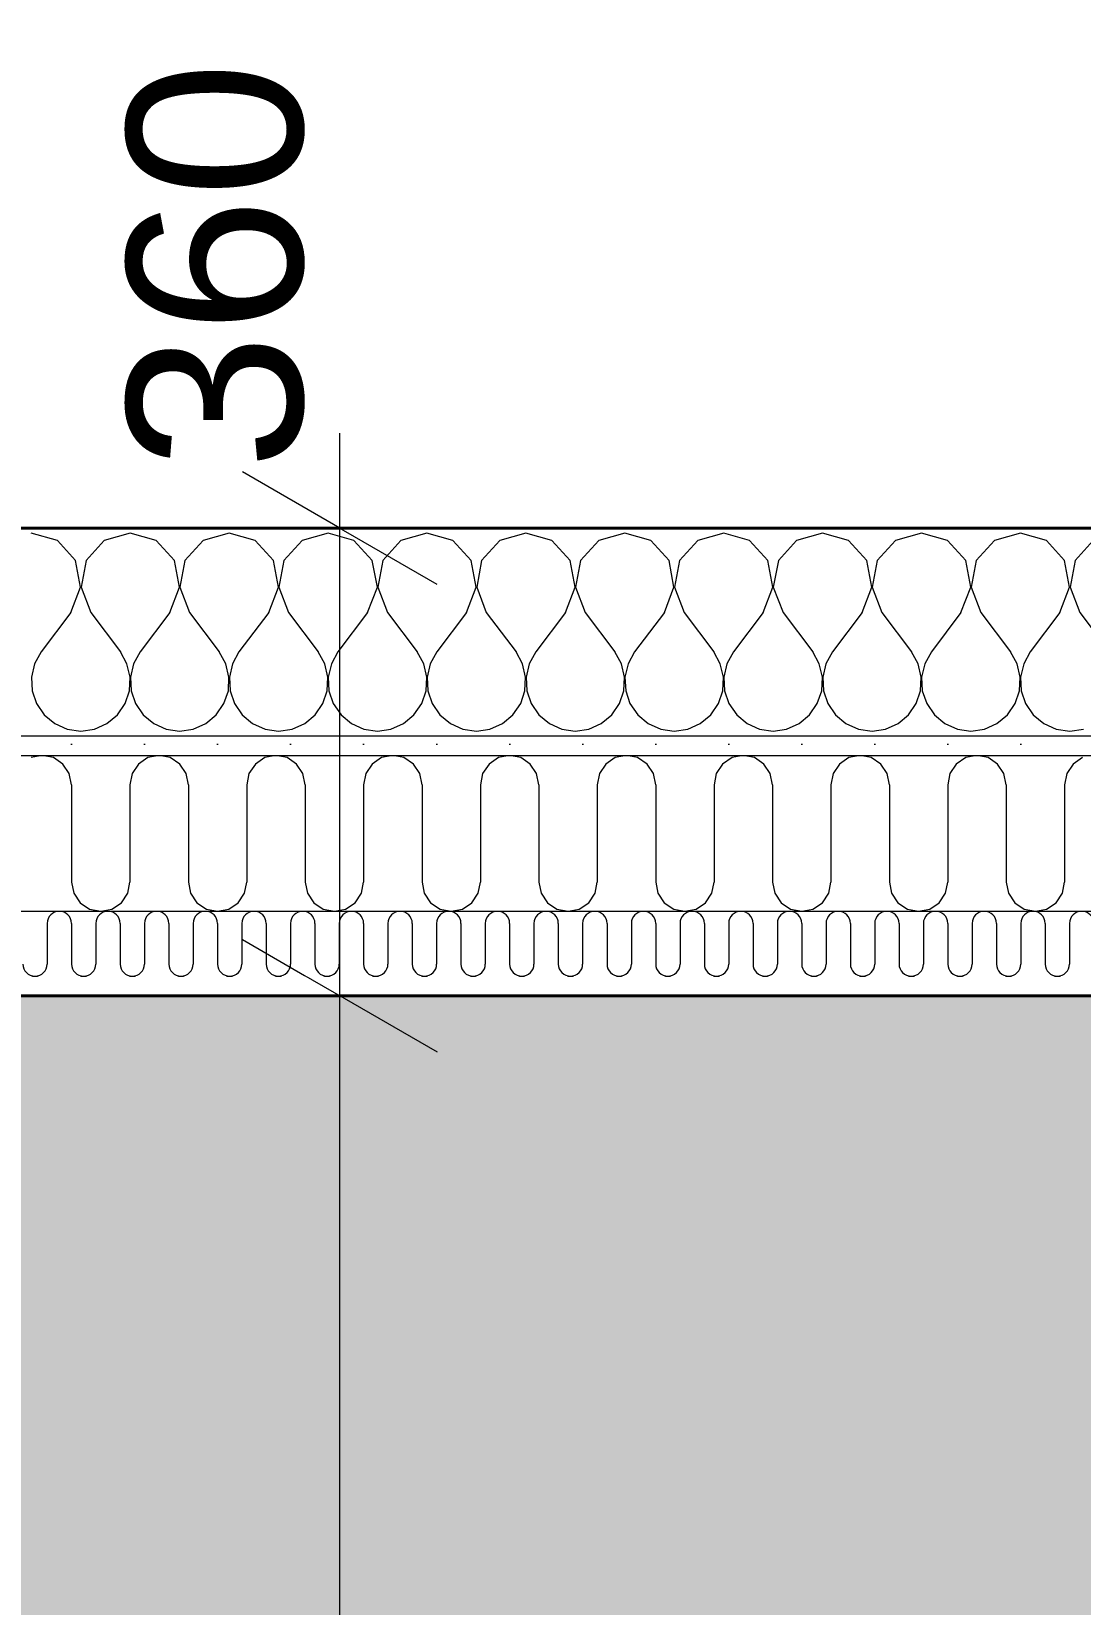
# Model space of a CAD drawing. Header units: millimetres. Extents: x -3100 to 17162, y -19566 to 10100.
# Drawn here: x 419 to 1227, y 6931 to 8143 of the extents above; entities that cross this region are included whole.
import ezdxf

# ---------------------------------------------------------------- set-up
doc = ezdxf.new("R2010")
doc.units = ezdxf.units.MM
doc.header["$MEASUREMENT"] = 0
doc.linetypes.add('Wipeout_Contour', pattern=[1000, 0, -1000])
for name, color, linetype in [('Konstrukce - svislé nosné', 7, 'Continuous'), ('Konstrukce – Dělicí čáry vrstev', 7, 'Continuous'), ('Kóty - SP', 7, 'Continuous'), ('Výplně – Řezové', 7, 'Continuous'), ('Zóny', 7, 'Continuous')]:
    doc.layers.add(name, color=color, linetype=linetype)
doc.styles.add('GENEROVANÝ_STYL_1', font='Arial.ttf')
doc.dimstyles.new('GENEROVANÝ_STYL__1', dxfattribs={"dimtxt": 134.999996, "dimasz": 114, "dimexe": 0.18, "dimexo": 0.0625, "dimgap": 0, "dimtad": 1, "dimtih": 1, "dimtoh": 1, "dimdec": 0, "dimzin": 0, "dimdsep": 46, "dimtxsty": 'GENEROVANÝ_STYL_1', "dimblk": 'ARROWHEAD_2', "dimblk1": 'ARROWHEAD_2', "dimblk2": 'ARROWHEAD_2', "dimcen": 0.09, "dimse1": 1, "dimse2": 1, "dimclrd": 256, "dimclre": 256, "dimclrt": 256, "dimazin": 0, "dimtfac": 1, "dimtdec": 4, "dimtmove": 0, "dimatfit": 3, "dimfxl": 1, "dimtolj": 1, "dimtzin": 0, "dimarcsym": 0})
doc.dimstyles.new('GENEROVANÝ_STYL__2', dxfattribs={"dimtxt": 134.999996, "dimasz": 114, "dimexe": 0.18, "dimexo": 0.0625, "dimgap": 0, "dimtad": 1, "dimdec": 0, "dimzin": 0, "dimdsep": 46, "dimtxsty": 'GENEROVANÝ_STYL_1', "dimblk": 'ARROWHEAD_2', "dimblk1": 'ARROWHEAD_2', "dimblk2": 'ARROWHEAD_2', "dimcen": 0.09, "dimse1": 1, "dimse2": 1, "dimclrd": 256, "dimclre": 256, "dimclrt": 256, "dimazin": 0, "dimtfac": 1, "dimtdec": 4, "dimtmove": 0, "dimatfit": 3, "dimfxl": 1, "dimtolj": 1, "dimtzin": 0, "dimarcsym": 0})
doc.dimstyles.new('GENEROVANÝ_STYL__3', dxfattribs={"dimtxt": 134.999996, "dimasz": 114, "dimexe": 0.18, "dimexo": 0.0625, "dimgap": 0, "dimtad": 1, "dimdec": 0, "dimzin": 0, "dimdsep": 46, "dimtxsty": 'GENEROVANÝ_STYL_1', "dimblk": 'ARROWHEAD_2', "dimblk1": 'ARROWHEAD_2', "dimblk2": 'ARROWHEAD_2', "dimcen": 0.09, "dimse1": 1, "dimse2": 1, "dimclrd": 256, "dimclre": 256, "dimclrt": 256, "dimazin": 0, "dimtfac": 1, "dimtdec": 4, "dimtmove": 2, "dimatfit": 3, "dimfxl": 1, "dimtolj": 1, "dimtzin": 0, "dimarcsym": 0})
pattern_1 = [(0, (0, 0), (0, 56.25), [0, -56.25])]

# ---------------------------------------------------------------- blocks, each defined once
blk = doc.blocks.new('Pokoj 2_1.08_8', base_point=(1597.2, 6204))
at = {"layer": 'Zóny', "linetype": 'Continuous', "lineweight": 0, "true_color": 0xffffff}
blk.add_hatch(color=7, dxfattribs=at).paths.add_polyline_path([(0, 7400), (0, 3650), (3100, 3650), (3100, 4350), (4900, 4350), (4900, 7400)])
blk = doc.blocks.new('*X55')
at = {"layer": 'Výplně – Řezové', "color": 53, "linetype": 'Continuous', "lineweight": 13, "true_color": 0xeccf4f}
for p, q in [((431.25, 7455.625), (431.25, 7424.375)), ((450, 7455.625), (450, 7424.375)), ((468.75, 7455.625), (468.75, 7424.375)), ((487.5, 7455.625), (487.5, 7424.375)), ((506.25, 7455.625), (506.25, 7424.375)), ((525, 7455.625), (525, 7424.375)), ((543.75, 7455.625), (543.75, 7424.375)), ((562.5, 7455.625), (562.5, 7424.375)), ((581.25, 7455.625), (581.25, 7424.375)), ((600, 7455.625), (600, 7424.375)), ((618.75, 7455.625), (618.75, 7424.375)), ((637.5, 7455.625), (637.5, 7424.375)), ((656.25, 7455.625), (656.25, 7424.375)), ((675, 7455.625), (675, 7424.375)), ((693.75, 7455.625), (693.75, 7424.375)), ((712.5, 7455.625), (712.5, 7424.375)), ((731.25, 7455.625), (731.25, 7424.375)), ((750, 7455.625), (750, 7424.375)), ((768.75, 7455.625), (768.75, 7424.375)), ((787.5, 7455.625), (787.5, 7424.375)), ((806.25, 7455.625), (806.25, 7424.375)), ((825, 7455.625), (825, 7424.375)), ((843.75, 7455.625), (843.75, 7424.375)), ((862.5, 7455.625), (862.5, 7424.375)), ((881.25, 7455.625), (881.25, 7424.375)), ((900, 7455.625), (900, 7424.375)), ((918.75, 7455.625), (918.75, 7424.375)), ((937.5, 7455.625), (937.5, 7424.375)), ((956.25, 7455.625), (956.25, 7424.375)), ((975, 7455.625), (975, 7424.375)), ((993.75, 7455.625), (993.75, 7424.375)), ((1012.5, 7455.625), (1012.5, 7424.375)), ((1031.25, 7455.625), (1031.25, 7424.375)), ((1050, 7455.625), (1050, 7424.375)), ((1068.75, 7455.625), (1068.75, 7424.375)), ((1087.5, 7455.625), (1087.5, 7424.375)), ((1106.25, 7455.625), (1106.25, 7424.375)), ((1125, 7455.625), (1125, 7424.375)), ((1143.75, 7455.625), (1143.75, 7424.375)), ((1162.5, 7455.625), (1162.5, 7424.375)), ((1181.25, 7455.625), (1181.25, 7424.375)), ((1200, 7455.625), (1200, 7424.375)), ((1218.75, 7455.625), (1218.75, 7424.375))]:
    blk.add_line(p, q, dxfattribs=at)
for centre, start, end in [((440.625, 7455.625), 0, 180), ((478.125, 7455.625), 0, 180), ((515.625, 7455.625), 0, 180), ((553.125, 7455.625), 0, 180), ((590.625, 7455.625), 0, 180), ((628.125, 7455.625), 0, 180), ((665.625, 7455.625), 0, 180), ((703.125, 7455.625), 0, 180), ((740.625, 7455.625), 0, 180), ((778.125, 7455.625), 0, 180), ((815.625, 7455.625), 0, 180), ((853.125, 7455.625), 0, 180), ((890.625, 7455.625), 0, 180), ((928.125, 7455.625), 0, 180), ((965.625, 7455.625), 0, 180), ((1003.125, 7455.625), 0, 180), ((1040.625, 7455.625), 0, 180), ((1078.125, 7455.625), 0, 180), ((1115.625, 7455.625), 0, 180), ((1153.125, 7455.625), 0, 180), ((1190.625, 7455.625), 0, 180), ((1228.125, 7455.625), 0, 180), ((421.875, 7424.375), 180, 0), ((459.375, 7424.375), 180, 0), ((496.875, 7424.375), 180, 0), ((534.375, 7424.375), 180, 0), ((571.875, 7424.375), 180, 0), ((609.375, 7424.375), 180, 0), ((646.875, 7424.375), 180, 0), ((684.375, 7424.375), 180, 0), ((721.875, 7424.375), 180, 0), ((759.375, 7424.375), 180, 0), ((796.875, 7424.375), 180, 0), ((834.375, 7424.375), 180, 0), ((871.875, 7424.375), 180, 0), ((909.375, 7424.375), 180, 0), ((946.875, 7424.375), 180, 0), ((984.375, 7424.375), 180, 0), ((1021.875, 7424.375), 180, 0), ((1059.375, 7424.375), 180, 0), ((1096.875, 7424.375), 180, 0), ((1134.375, 7424.375), 180, 0), ((1171.875, 7424.375), 180, 0), ((1209.375, 7424.375), 180, 0)]:
    blk.add_arc(centre, 9.375, start, end, dxfattribs=at)
blk = doc.blocks.new('*X59')
at = {"layer": 'Výplně – Řezové', "color": 53, "linetype": 'Continuous', "lineweight": 13, "true_color": 0xeccf4f}
for p, q in [((427.5, 7585), (418.9, 7583.3)), ((436.1, 7583.3), (427.5, 7585)), ((517.5, 7585), (508.9, 7583.3)), ((526.1, 7583.3), (517.5, 7585)), ((607.5, 7585), (598.9, 7583.3)), ((616.1, 7583.3), (607.5, 7585)), ((697.5, 7585), (688.9, 7583.3)), ((706.1, 7583.3), (697.5, 7585)), ((787.5, 7585), (778.9, 7583.3)), ((796.1, 7583.3), (787.5, 7585)), ((877.5, 7585), (868.9, 7583.3)), ((886.1, 7583.3), (877.5, 7585)), ((967.5, 7585), (958.9, 7583.3)), ((976.1, 7583.3), (967.5, 7585)), ((1057.5, 7585), (1048.9, 7583.3)), ((1066.1, 7583.3), (1057.5, 7585)), ((1147.5, 7585), (1138.9, 7583.3)), ((1156.1, 7583.3), (1147.5, 7585)), ((443.4, 7578.4), (436.1, 7583.3)), ((448.3, 7571.1), (443.4, 7578.4)), ((501.6, 7578.4), (496.7, 7571.1)), ((508.9, 7583.3), (501.6, 7578.4)), ((533.4, 7578.4), (526.1, 7583.3)), ((538.3, 7571.1), (533.4, 7578.4)), ((591.6, 7578.4), (586.7, 7571.1)), ((598.9, 7583.3), (591.6, 7578.4)), ((623.4, 7578.4), (616.1, 7583.3)), ((628.3, 7571.1), (623.4, 7578.4)), ((681.6, 7578.4), (676.7, 7571.1)), ((688.9, 7583.3), (681.6, 7578.4)), ((713.4, 7578.4), (706.1, 7583.3)), ((718.3, 7571.1), (713.4, 7578.4)), ((771.6, 7578.4), (766.7, 7571.1)), ((778.9, 7583.3), (771.6, 7578.4)), ((803.4, 7578.4), (796.1, 7583.3)), ((808.3, 7571.1), (803.4, 7578.4)), ((861.6, 7578.4), (856.7, 7571.1)), ((868.9, 7583.3), (861.6, 7578.4)), ((893.4, 7578.4), (886.1, 7583.3)), ((898.3, 7571.1), (893.4, 7578.4)), ((951.6, 7578.4), (946.7, 7571.1)), ((958.9, 7583.3), (951.6, 7578.4)), ((983.4, 7578.4), (976.1, 7583.3)), ((988.3, 7571.1), (983.4, 7578.4)), ((1041.6, 7578.4), (1036.7, 7571.1)), ((1048.9, 7583.3), (1041.6, 7578.4)), ((1073.4, 7578.4), (1066.1, 7583.3)), ((1078.3, 7571.1), (1073.4, 7578.4)), ((1131.6, 7578.4), (1126.7, 7571.1)), ((1138.9, 7583.3), (1131.6, 7578.4)), ((1163.4, 7578.4), (1156.1, 7583.3)), ((1168.3, 7571.1), (1163.4, 7578.4)), ((1221.6, 7578.4), (1216.7, 7571.1)), ((1228.9, 7583.3), (1221.6, 7578.4)), ((450, 7562.5), (448.3, 7571.1)), ((450, 7562.5), (450, 7487.5)), ((496.7, 7571.1), (495, 7562.5)), ((495, 7562.5), (495, 7487.5)), ((540, 7562.5), (538.3, 7571.1)), ((540, 7562.5), (540, 7487.5)), ((586.7, 7571.1), (585, 7562.5)), ((585, 7562.5), (585, 7487.5)), ((630, 7562.5), (628.3, 7571.1)), ((630, 7562.5), (630, 7487.5)), ((676.7, 7571.1), (675, 7562.5)), ((675, 7562.5), (675, 7487.5)), ((720, 7562.5), (718.3, 7571.1)), ((720, 7562.5), (720, 7487.5)), ((766.7, 7571.1), (765, 7562.5)), ((765, 7562.5), (765, 7487.5)), ((810, 7562.5), (808.3, 7571.1)), ((810, 7562.5), (810, 7487.5)), ((856.7, 7571.1), (855, 7562.5)), ((855, 7562.5), (855, 7487.5)), ((900, 7562.5), (898.3, 7571.1)), ((900, 7562.5), (900, 7487.5)), ((946.7, 7571.1), (945, 7562.5)), ((945, 7562.5), (945, 7487.5)), ((990, 7562.5), (988.3, 7571.1)), ((990, 7562.5), (990, 7487.5)), ((1036.7, 7571.1), (1035, 7562.5)), ((1035, 7562.5), (1035, 7487.5)), ((1080, 7562.5), (1078.3, 7571.1)), ((1080, 7562.5), (1080, 7487.5)), ((1126.7, 7571.1), (1125, 7562.5)), ((1125, 7562.5), (1125, 7487.5)), ((1170, 7562.5), (1168.3, 7571.1)), ((1170, 7562.5), (1170, 7487.5)), ((1216.7, 7571.1), (1215, 7562.5)), ((1215, 7562.5), (1215, 7487.5)), ((450, 7487.5), (451.7, 7478.9)), ((493.3, 7478.9), (495, 7487.5)), ((540, 7487.5), (541.7, 7478.9)), ((583.3, 7478.9), (585, 7487.5)), ((630, 7487.5), (631.7, 7478.9)), ((673.3, 7478.9), (675, 7487.5)), ((720, 7487.5), (721.7, 7478.9)), ((763.3, 7478.9), (765, 7487.5)), ((810, 7487.5), (811.7, 7478.9)), ((853.3, 7478.9), (855, 7487.5)), ((900, 7487.5), (901.7, 7478.9)), ((943.3, 7478.9), (945, 7487.5)), ((990, 7487.5), (991.7, 7478.9)), ((1033.3, 7478.9), (1035, 7487.5)), ((1080, 7487.5), (1081.7, 7478.9)), ((1123.3, 7478.9), (1125, 7487.5)), ((1170, 7487.5), (1171.7, 7478.9)), ((1213.3, 7478.9), (1215, 7487.5)), ((451.7, 7478.9), (456.6, 7471.6)), ((488.4, 7471.6), (493.3, 7478.9)), ((541.7, 7478.9), (546.6, 7471.6)), ((578.4, 7471.6), (583.3, 7478.9)), ((631.7, 7478.9), (636.6, 7471.6)), ((668.4, 7471.6), (673.3, 7478.9)), ((721.7, 7478.9), (726.6, 7471.6)), ((758.4, 7471.6), (763.3, 7478.9)), ((811.7, 7478.9), (816.6, 7471.6)), ((848.4, 7471.6), (853.3, 7478.9)), ((901.7, 7478.9), (906.6, 7471.6)), ((938.4, 7471.6), (943.3, 7478.9)), ((991.7, 7478.9), (996.6, 7471.6)), ((1028.4, 7471.6), (1033.3, 7478.9)), ((1081.7, 7478.9), (1086.6, 7471.6)), ((1118.4, 7471.6), (1123.3, 7478.9)), ((1171.7, 7478.9), (1176.6, 7471.6)), ((1208.4, 7471.6), (1213.3, 7478.9)), ((456.6, 7471.6), (463.9, 7466.7)), ((463.9, 7466.7), (472.5, 7465)), ((472.5, 7465), (481.1, 7466.7)), ((481.1, 7466.7), (488.4, 7471.6)), ((546.6, 7471.6), (553.9, 7466.7)), ((553.9, 7466.7), (562.5, 7465)), ((562.5, 7465), (571.1, 7466.7)), ((571.1, 7466.7), (578.4, 7471.6)), ((636.6, 7471.6), (643.9, 7466.7)), ((643.9, 7466.7), (652.5, 7465)), ((652.5, 7465), (661.1, 7466.7)), ((661.1, 7466.7), (668.4, 7471.6)), ((726.6, 7471.6), (733.9, 7466.7)), ((733.9, 7466.7), (742.5, 7465)), ((742.5, 7465), (751.1, 7466.7)), ((751.1, 7466.7), (758.4, 7471.6)), ((816.6, 7471.6), (823.9, 7466.7)), ((823.9, 7466.7), (832.5, 7465)), ((832.5, 7465), (841.1, 7466.7)), ((841.1, 7466.7), (848.4, 7471.6)), ((906.6, 7471.6), (913.9, 7466.7)), ((913.9, 7466.7), (922.5, 7465)), ((922.5, 7465), (931.1, 7466.7)), ((931.1, 7466.7), (938.4, 7471.6)), ((996.6, 7471.6), (1003.9, 7466.7)), ((1003.9, 7466.7), (1012.5, 7465)), ((1012.5, 7465), (1021.1, 7466.7)), ((1021.1, 7466.7), (1028.4, 7471.6)), ((1086.6, 7471.6), (1093.9, 7466.7)), ((1093.9, 7466.7), (1102.5, 7465)), ((1102.5, 7465), (1111.1, 7466.7)), ((1111.1, 7466.7), (1118.4, 7471.6)), ((1176.6, 7471.6), (1183.9, 7466.7)), ((1183.9, 7466.7), (1192.5, 7465)), ((1192.5, 7465), (1201.1, 7466.7)), ((1201.1, 7466.7), (1208.4, 7471.6))]:
    blk.add_line(p, q, dxfattribs=at)
blk = doc.blocks.new('*X65')
at = {"layer": 'Výplně – Řezové', "color": 53, "linetype": 'Continuous', "lineweight": 13, "true_color": 0xeccf4f}
for p, q in [((439.1, 7750.5), (419, 7756.2)), ((495.2, 7756.2), (475.2, 7750.5)), ((515.3, 7750.5), (495.2, 7756.2)), ((571.4, 7756.2), (551.4, 7750.5)), ((591.5, 7750.5), (571.4, 7756.2)), ((647.6, 7756.2), (627.6, 7750.5)), ((667.6, 7750.5), (647.6, 7756.2)), ((723.8, 7756.2), (703.8, 7750.5)), ((743.8, 7750.5), (723.8, 7756.2)), ((800, 7756.2), (780, 7750.5)), ((820, 7750.5), (800, 7756.2)), ((876.2, 7756.2), (856.2, 7750.5)), ((896.2, 7750.5), (876.2, 7756.2)), ((952.4, 7756.2), (932.4, 7750.5)), ((972.4, 7750.5), (952.4, 7756.2)), ((1028.6, 7756.2), (1008.5, 7750.5)), ((1048.6, 7750.5), (1028.6, 7756.2)), ((1104.8, 7756.2), (1084.7, 7750.5)), ((1124.8, 7750.5), (1104.8, 7756.2)), ((1181, 7756.2), (1160.9, 7750.5)), ((1201, 7750.5), (1181, 7756.2)), ((453.1, 7735.1), (439.1, 7750.5)), ((475.2, 7750.5), (461.2, 7735.1)), ((529.3, 7735.1), (515.3, 7750.5)), ((551.4, 7750.5), (537.4, 7735.1)), ((605.5, 7735.1), (591.5, 7750.5)), ((627.6, 7750.5), (613.5, 7735.1)), ((681.7, 7735.1), (667.6, 7750.5)), ((703.8, 7750.5), (689.7, 7735.1)), ((757.9, 7735.1), (743.8, 7750.5)), ((780, 7750.5), (765.9, 7735.1)), ((834.1, 7735.1), (820, 7750.5)), ((856.2, 7750.5), (842.1, 7735.1)), ((910.3, 7735.1), (896.2, 7750.5)), ((932.4, 7750.5), (918.3, 7735.1)), ((986.5, 7735.1), (972.4, 7750.5)), ((1008.5, 7750.5), (994.5, 7735.1)), ((1062.6, 7735.1), (1048.6, 7750.5)), ((1084.7, 7750.5), (1070.7, 7735.1)), ((1138.8, 7735.1), (1124.8, 7750.5)), ((1160.9, 7750.5), (1146.9, 7735.1)), ((1215, 7735.1), (1201, 7750.5)), ((1237.1, 7750.5), (1223.1, 7735.1)), ((457, 7714.7), (453.1, 7735.1)), ((461.2, 7735.1), (457.3, 7714.7)), ((533.2, 7714.7), (529.3, 7735.1)), ((537.4, 7735.1), (533.5, 7714.7)), ((609.4, 7714.7), (605.5, 7735.1)), ((613.5, 7735.1), (609.7, 7714.7)), ((685.6, 7714.7), (681.7, 7735.1)), ((689.7, 7735.1), (685.9, 7714.7)), ((761.8, 7714.7), (757.9, 7735.1)), ((765.9, 7735.1), (762.1, 7714.7)), ((837.9, 7714.7), (834.1, 7735.1)), ((842.1, 7735.1), (838.2, 7714.7)), ((914.1, 7714.7), (910.3, 7735.1)), ((918.3, 7735.1), (914.4, 7714.7)), ((990.3, 7714.7), (986.5, 7735.1)), ((994.5, 7735.1), (990.6, 7714.7)), ((1066.5, 7714.7), (1062.6, 7735.1)), ((1070.7, 7735.1), (1066.8, 7714.7)), ((1142.7, 7714.7), (1138.8, 7735.1)), ((1146.9, 7735.1), (1143, 7714.7)), ((1218.9, 7714.7), (1215, 7735.1)), ((1223.1, 7735.1), (1219.2, 7714.7)), ((449.5, 7695.2), (457, 7714.7)), ((457.3, 7714.7), (464.8, 7695.2)), ((525.7, 7695.2), (533.2, 7714.7)), ((533.5, 7714.7), (541, 7695.2)), ((601.9, 7695.2), (609.4, 7714.7)), ((609.7, 7714.7), (617.1, 7695.2)), ((678.1, 7695.2), (685.6, 7714.7)), ((685.9, 7714.7), (693.3, 7695.2)), ((754.3, 7695.2), (761.8, 7714.7)), ((762.1, 7714.7), (769.5, 7695.2)), ((830.5, 7695.2), (837.9, 7714.7)), ((838.2, 7714.7), (845.7, 7695.2)), ((906.7, 7695.2), (914.1, 7714.7)), ((914.4, 7714.7), (921.9, 7695.2)), ((982.9, 7695.2), (990.3, 7714.7)), ((990.6, 7714.7), (998.1, 7695.2)), ((1059, 7695.2), (1066.5, 7714.7)), ((1066.8, 7714.7), (1074.3, 7695.2)), ((1135.2, 7695.2), (1142.7, 7714.7)), ((1143, 7714.7), (1150.5, 7695.2)), ((1211.4, 7695.2), (1218.9, 7714.7)), ((1219.2, 7714.7), (1226.7, 7695.2)), ((449.5, 7695.2), (426.7, 7664.8)), ((464.8, 7695.2), (487.6, 7664.8)), ((525.7, 7695.2), (502.9, 7664.8)), ((541, 7695.2), (563.8, 7664.8)), ((601.9, 7695.2), (579, 7664.8)), ((617.1, 7695.2), (640, 7664.8)), ((678.1, 7695.2), (655.2, 7664.8)), ((693.3, 7695.2), (716.2, 7664.8)), ((754.3, 7695.2), (731.4, 7664.8)), ((769.5, 7695.2), (792.4, 7664.8)), ((830.5, 7695.2), (807.6, 7664.8)), ((845.7, 7695.2), (868.6, 7664.8)), ((906.7, 7695.2), (883.8, 7664.8)), ((921.9, 7695.2), (944.8, 7664.8)), ((982.9, 7695.2), (960, 7664.8)), ((998.1, 7695.2), (1021, 7664.8)), ((1059, 7695.2), (1036.2, 7664.8)), ((1074.3, 7695.2), (1097.1, 7664.8)), ((1135.2, 7695.2), (1112.4, 7664.8)), ((1150.5, 7695.2), (1173.3, 7664.8)), ((1211.4, 7695.2), (1188.6, 7664.8)), ((1226.7, 7695.2), (1249.5, 7664.8)), ((426.7, 7664.8), (421.6, 7655.6)), ((492.7, 7655.6), (487.6, 7664.8)), ((502.9, 7664.8), (497.8, 7655.6)), ((568.9, 7655.6), (563.8, 7664.8)), ((579, 7664.8), (574, 7655.6)), ((645.1, 7655.6), (640, 7664.8)), ((655.2, 7664.8), (650.2, 7655.6)), ((721.3, 7655.6), (716.2, 7664.8)), ((731.4, 7664.8), (726.3, 7655.6)), ((797.5, 7655.6), (792.4, 7664.8)), ((807.6, 7664.8), (802.5, 7655.6)), ((873.7, 7655.6), (868.6, 7664.8)), ((883.8, 7664.8), (878.7, 7655.6)), ((949.8, 7655.6), (944.8, 7664.8)), ((960, 7664.8), (954.9, 7655.6)), ((1026, 7655.6), (1021, 7664.8)), ((1036.2, 7664.8), (1031.1, 7655.6)), ((1102.2, 7655.6), (1097.1, 7664.8)), ((1112.4, 7664.8), (1107.3, 7655.6)), ((1178.4, 7655.6), (1173.3, 7664.8)), ((1188.6, 7664.8), (1183.5, 7655.6)), ((421.6, 7655.6), (419.2, 7645.3)), ((419.2, 7645.3), (419.7, 7634.8)), ((495.1, 7645.3), (492.7, 7655.6)), ((494.6, 7634.8), (495.1, 7645.3)), ((497.8, 7655.6), (495.4, 7645.3)), ((495.4, 7645.3), (495.9, 7634.8)), ((571.3, 7645.3), (568.9, 7655.6)), ((570.8, 7634.8), (571.3, 7645.3)), ((574, 7655.6), (571.6, 7645.3)), ((571.6, 7645.3), (572.1, 7634.8)), ((647.5, 7645.3), (645.1, 7655.6)), ((647, 7634.8), (647.5, 7645.3)), ((650.2, 7655.6), (647.8, 7645.3)), ((647.8, 7645.3), (648.3, 7634.8)), ((723.7, 7645.3), (721.3, 7655.6)), ((723.1, 7634.8), (723.7, 7645.3)), ((726.3, 7655.6), (724, 7645.3)), ((724, 7645.3), (724.5, 7634.8)), ((799.8, 7645.3), (797.5, 7655.6)), ((799.3, 7634.8), (799.8, 7645.3)), ((802.5, 7655.6), (800.2, 7645.3)), ((800.2, 7645.3), (800.7, 7634.8)), ((876, 7645.3), (873.7, 7655.6)), ((875.5, 7634.8), (876, 7645.3)), ((878.7, 7655.6), (876.3, 7645.3)), ((876.3, 7645.3), (876.9, 7634.8)), ((952.2, 7645.3), (949.8, 7655.6)), ((951.7, 7634.8), (952.2, 7645.3)), ((954.9, 7655.6), (952.5, 7645.3)), ((952.5, 7645.3), (953, 7634.8)), ((1028.4, 7645.3), (1026, 7655.6)), ((1027.9, 7634.8), (1028.4, 7645.3)), ((1031.1, 7655.6), (1028.7, 7645.3)), ((1028.7, 7645.3), (1029.2, 7634.8)), ((1104.6, 7645.3), (1102.2, 7655.6)), ((1104.1, 7634.8), (1104.6, 7645.3)), ((1107.3, 7655.6), (1104.9, 7645.3)), ((1104.9, 7645.3), (1105.4, 7634.8)), ((1180.8, 7645.3), (1178.4, 7655.6)), ((1180.3, 7634.8), (1180.8, 7645.3)), ((1183.5, 7655.6), (1181.1, 7645.3)), ((1181.1, 7645.3), (1181.6, 7634.8)), ((419.7, 7634.8), (423.1, 7624.9)), ((491.2, 7624.9), (494.6, 7634.8)), ((495.9, 7634.8), (499.3, 7624.9)), ((567.4, 7624.9), (570.8, 7634.8)), ((572.1, 7634.8), (575.5, 7624.9)), ((643.6, 7624.9), (647, 7634.8)), ((648.3, 7634.8), (651.6, 7624.9)), ((719.8, 7624.9), (723.1, 7634.8)), ((724.5, 7634.8), (727.8, 7624.9)), ((796, 7624.9), (799.3, 7634.8)), ((800.7, 7634.8), (804, 7624.9)), ((872.2, 7624.9), (875.5, 7634.8)), ((876.9, 7634.8), (880.2, 7624.9)), ((948.4, 7624.9), (951.7, 7634.8)), ((953, 7634.8), (956.4, 7624.9)), ((1024.5, 7624.9), (1027.9, 7634.8)), ((1029.2, 7634.8), (1032.6, 7624.9)), ((1100.7, 7624.9), (1104.1, 7634.8)), ((1105.4, 7634.8), (1108.8, 7624.9)), ((1176.9, 7624.9), (1180.3, 7634.8)), ((1181.6, 7634.8), (1185, 7624.9)), ((423.1, 7624.9), (429, 7616.2)), ((485.3, 7616.2), (491.2, 7624.9)), ((499.3, 7624.9), (505.2, 7616.2)), ((561.5, 7616.2), (567.4, 7624.9)), ((575.5, 7624.9), (581.4, 7616.2)), ((637.6, 7616.2), (643.6, 7624.9)), ((651.6, 7624.9), (657.6, 7616.2)), ((713.8, 7616.2), (719.8, 7624.9)), ((727.8, 7624.9), (733.8, 7616.2)), ((790, 7616.2), (796, 7624.9)), ((804, 7624.9), (810, 7616.2)), ((866.2, 7616.2), (872.2, 7624.9)), ((880.2, 7624.9), (886.2, 7616.2)), ((942.4, 7616.2), (948.4, 7624.9)), ((956.4, 7624.9), (962.4, 7616.2)), ((1018.6, 7616.2), (1024.5, 7624.9)), ((1032.6, 7624.9), (1038.5, 7616.2)), ((1094.8, 7616.2), (1100.7, 7624.9)), ((1108.8, 7624.9), (1114.7, 7616.2)), ((1171, 7616.2), (1176.9, 7624.9)), ((1185, 7624.9), (1190.9, 7616.2)), ((429, 7616.2), (437.1, 7609.5)), ((437.1, 7609.5), (446.7, 7605.3)), ((467.6, 7605.3), (477.2, 7609.5)), ((477.2, 7609.5), (485.3, 7616.2)), ((505.2, 7616.2), (513.3, 7609.5)), ((513.3, 7609.5), (522.9, 7605.3)), ((543.7, 7605.3), (553.4, 7609.5)), ((553.4, 7609.5), (561.5, 7616.2)), ((581.4, 7616.2), (589.5, 7609.5)), ((589.5, 7609.5), (599.1, 7605.3)), ((619.9, 7605.3), (629.6, 7609.5)), ((629.6, 7609.5), (637.6, 7616.2)), ((657.6, 7616.2), (665.7, 7609.5)), ((665.7, 7609.5), (675.3, 7605.3)), ((696.1, 7605.3), (705.7, 7609.5)), ((705.7, 7609.5), (713.8, 7616.2)), ((733.8, 7616.2), (741.9, 7609.5)), ((741.9, 7609.5), (751.5, 7605.3)), ((772.3, 7605.3), (781.9, 7609.5)), ((781.9, 7609.5), (790, 7616.2)), ((810, 7616.2), (818.1, 7609.5)), ((818.1, 7609.5), (827.7, 7605.3)), ((848.5, 7605.3), (858.1, 7609.5)), ((858.1, 7609.5), (866.2, 7616.2)), ((886.2, 7616.2), (894.3, 7609.5)), ((894.3, 7609.5), (903.9, 7605.3)), ((924.7, 7605.3), (934.3, 7609.5)), ((934.3, 7609.5), (942.4, 7616.2)), ((962.4, 7616.2), (970.4, 7609.5)), ((970.4, 7609.5), (980.1, 7605.3)), ((1000.9, 7605.3), (1010.5, 7609.5)), ((1010.5, 7609.5), (1018.6, 7616.2)), ((1038.5, 7616.2), (1046.6, 7609.5)), ((1046.6, 7609.5), (1056.3, 7605.3)), ((1077.1, 7605.3), (1086.7, 7609.5)), ((1086.7, 7609.5), (1094.8, 7616.2)), ((1114.7, 7616.2), (1122.8, 7609.5)), ((1122.8, 7609.5), (1132.4, 7605.3)), ((1153.3, 7605.3), (1162.9, 7609.5)), ((1162.9, 7609.5), (1171, 7616.2)), ((1190.9, 7616.2), (1199, 7609.5)), ((1199, 7609.5), (1208.6, 7605.3)), ((446.7, 7605.3), (457.1, 7603.8)), ((457.1, 7603.8), (467.6, 7605.3)), ((522.9, 7605.3), (533.3, 7603.8)), ((533.3, 7603.8), (543.7, 7605.3)), ((599.1, 7605.3), (609.5, 7603.8)), ((609.5, 7603.8), (619.9, 7605.3)), ((675.3, 7605.3), (685.7, 7603.8)), ((685.7, 7603.8), (696.1, 7605.3)), ((751.5, 7605.3), (761.9, 7603.8)), ((761.9, 7603.8), (772.3, 7605.3)), ((827.7, 7605.3), (838.1, 7603.8)), ((838.1, 7603.8), (848.5, 7605.3)), ((903.9, 7605.3), (914.3, 7603.8)), ((914.3, 7603.8), (924.7, 7605.3)), ((980.1, 7605.3), (990.5, 7603.8)), ((990.5, 7603.8), (1000.9, 7605.3)), ((1056.3, 7605.3), (1066.7, 7603.8)), ((1066.7, 7603.8), (1077.1, 7605.3)), ((1132.4, 7605.3), (1142.9, 7603.8)), ((1142.9, 7603.8), (1153.3, 7605.3)), ((1208.6, 7605.3), (1219, 7603.8)), ((1219, 7603.8), (1229.5, 7605.3))]:
    blk.add_line(p, q, dxfattribs=at)
blk = doc.blocks.new('Zeď_3', base_point=(0, 7400))
at = {"color": 254, "linetype": 'Wipeout_Contour', "lineweight": 0, "ltscale": 31074.500376}
blk.add_wipeout([(3350, 7415), (0, 7415), (0, 7400), (3350, 7400)], dxfattribs=at).dxf.layer = 'Výplně – Řezové'
at = {"layer": 'Výplně – Řezové', "linetype": 'Continuous', "lineweight": 13, "true_color": 0xa8a8a8}
h = blk.add_hatch(dxfattribs=at)
h.set_pattern_fill('Sádra', color=253, style=0, pattern_type=2)
h.set_pattern_definition(pattern_1)
h.paths.add_polyline_path([(3350, 7415), (0, 7415), (0, 7400), (3350, 7400)])
at = {"layer": 'Konstrukce - svislé nosné', "color": 7, "linetype": 'Continuous', "lineweight": 40, "flags": 128}
blk.add_lwpolyline([(0, 7400), (3350, 7400)], dxfattribs=at)
at = {"color": 254, "linetype": 'Wipeout_Contour', "lineweight": 0, "ltscale": 31198.789384}
blk.add_wipeout([(-15, 7415), (3350, 7415), (3350, 7465), (-15, 7465)], dxfattribs=at).dxf.layer = 'Výplně – Řezové'
at = {"layer": 'Konstrukce - svislé nosné', "color": 7, "lineweight": 40}
blk.add_blockref('*X55', (0, 0), dxfattribs=at)
at = {"color": 254, "linetype": 'Wipeout_Contour', "lineweight": 0, "ltscale": 31524.539513}
blk.add_wipeout([(-65, 7465), (3350, 7465), (3350, 7585), (-65, 7585)], dxfattribs=at).dxf.layer = 'Výplně – Řezové'
at = {"layer": 'Konstrukce – Dělicí čáry vrstev', "color": 7, "linetype": 'Continuous', "lineweight": 13}
blk.add_line((-65, 7465), (3350, 7465), dxfattribs=at)
at = {"layer": 'Konstrukce - svislé nosné', "color": 7, "lineweight": 40}
blk.add_blockref('*X59', (0, 0), dxfattribs=at)
at = {"color": 254, "linetype": 'Wipeout_Contour', "lineweight": 0, "ltscale": 31786.839118}
blk.add_wipeout([(-185, 7585), (3350, 7585), (3350, 7600), (-185, 7600)], dxfattribs=at).dxf.layer = 'Výplně – Řezové'
at = {"layer": 'Výplně – Řezové', "linetype": 'Continuous', "lineweight": 13, "true_color": 0xa8a8a8}
h = blk.add_hatch(dxfattribs=at)
h.set_pattern_fill('Sádra', color=253, style=0, pattern_type=2)
h.set_pattern_definition(pattern_1)
h.paths.add_polyline_path([(-185, 7585), (3350, 7585), (3350, 7600), (-185, 7600)])
at = {"layer": 'Konstrukce – Dělicí čáry vrstev', "color": 7, "linetype": 'Continuous', "lineweight": 13}
blk.add_line((-185, 7585), (3350, 7585), dxfattribs=at)
at = {"color": 254, "linetype": 'Wipeout_Contour', "lineweight": 0, "ltscale": 32122.916868}
blk.add_wipeout([(-200, 7760), (-200, 7600), (3350, 7600), (3350, 7760)], dxfattribs=at).dxf.layer = 'Výplně – Řezové'
at = {"layer": 'Konstrukce - svislé nosné', "color": 7, "linetype": 'Continuous', "lineweight": 40, "flags": 128}
blk.add_lwpolyline([(3350, 7760), (-360, 7760)], dxfattribs=at)
at = {"layer": 'Konstrukce – Dělicí čáry vrstev', "color": 7, "linetype": 'Continuous', "lineweight": 13}
blk.add_line((-200, 7600), (3350, 7600), dxfattribs=at)
at = {"layer": 'Konstrukce - svislé nosné', "color": 7, "lineweight": 40}
blk.add_blockref('*X65', (0, 0), dxfattribs=at)
blk = doc.blocks.new('*D326')
at = {"layer": 'Kóty - SP', "color": 146, "linetype": 'Continuous', "lineweight": 13, "true_color": 0x1a4f6e}
for p, q in [((-360, 9058), (-360, 9283)), ((3350, 9058), (3350, 9283)), ((-316.7, 9245.5), (-403.3, 9095.5)), ((3393.3, 9245.5), (3306.7, 9095.5)), ((-433.4, 9170.5), (-360, 9170.5)), ((-360, 9170.5), (3350, 9170.5))]:
    blk.add_line(p, q, dxfattribs=at)
at = {"layer": 'Kóty - SP', "color": 146, "lineweight": 13, "true_color": 0x1a4f6e, "insert": (1263.3, 9197.5), "char_height": 135, "attachment_point": 7, "style": 'GENEROVANÝ_STYL_1'}
blk.add_mtext('\\A1;{\\pql;\\fArial|b0|i0|c0|p0;\\W1.000000;3\xa0710}', dxfattribs=at)
blk = doc.blocks.new('ARROWHEAD_2')
at = {"color": 0, "linetype": 'Continuous', "lineweight": 0}
for p, q in [((-0.378, -0.655), (0.378, 0.655)), ((0, 0), (-1, 0))]:
    blk.add_line(p, q, dxfattribs=at)
blk = doc.blocks.new('*D334')
at = {"layer": 'Kóty - SP', "color": 146, "linetype": 'Continuous', "lineweight": 13, "true_color": 0x1a4f6e}
for p, q in [((-360, 9558), (-360, 9783)), ((14460, 9558), (14460, 9783)), ((-316.7, 9745.5), (-403.3, 9595.5)), ((14416.7, 9595.5), (14503.3, 9745.5)), ((-433.4, 9670.5), (-360, 9670.5)), ((-360, 9670.5), (14460, 9670.5)), ((14460, 9670.5), (14533.3, 9670.5))]:
    blk.add_line(p, q, dxfattribs=at)
at = {"layer": 'Kóty - SP', "color": 146, "lineweight": 13, "true_color": 0x1a4f6e, "insert": (6766.9, 9697.5), "char_height": 135, "attachment_point": 7, "style": 'GENEROVANÝ_STYL_1'}
blk.add_mtext('\\A1;{\\pql;\\fArial|b0|i0|c0|p0;\\W1.000000;14\xa0820}', dxfattribs=at)
blk = doc.blocks.new('*D346')
at = {"layer": 'Kóty - SP', "color": 146, "linetype": 'Continuous', "lineweight": 13, "true_color": 0x1a4f6e}
for p, q in [((-2670.5, 7760), (-2670.5, 7833.3)), ((-2595.5, 7716.7), (-2745.5, 7803.3)), ((-2558, 7760), (-2783, 7760)), ((-2670.5, -9460), (-2670.5, 7760)), ((-2745.5, -9416.7), (-2595.5, -9503.3)), ((-2558, -9460), (-2783, -9460)), ((-2670.5, -9533.3), (-2670.5, -9460))]:
    blk.add_line(p, q, dxfattribs=at)
at = {"layer": 'Kóty - SP', "color": 146, "lineweight": 13, "true_color": 0x1a4f6e, "insert": (-2697.5, -1133.1), "char_height": 135, "attachment_point": 7, "rotation": 90, "style": 'GENEROVANÝ_STYL_1'}
blk.add_mtext('\\A1;{\\pql;\\fArial|b0|i0|c0|p0;\\W1.000000;17\xa0220}', dxfattribs=at)
blk = doc.blocks.new('*D426')
at = {"layer": 'Kóty - SP', "color": 146, "linetype": 'Continuous', "lineweight": 13, "true_color": 0x1a4f6e}
for p, q in [((581.7, 7443.3), (731.7, 7356.7)), ((769.2, 7400), (544.2, 7400)), ((656.7, 3650), (656.7, 7400)), ((581.7, 3693.3), (731.7, 3606.7)), ((769.2, 3650), (544.2, 3650))]:
    blk.add_line(p, q, dxfattribs=at)
at = {"layer": 'Kóty - SP', "color": 146, "lineweight": 13, "true_color": 0x1a4f6e, "insert": (629.7, 5293.3), "char_height": 135, "attachment_point": 7, "rotation": 90, "style": 'GENEROVANÝ_STYL_1'}
blk.add_mtext('\\A1;{\\pql;\\fArial|b0|i0|c0|p0;\\W1.000000;3\xa0750}', dxfattribs=at)
blk = doc.blocks.new('*D427')
at = {"layer": 'Kóty - SP', "color": 146, "linetype": 'Continuous', "lineweight": 13, "true_color": 0x1a4f6e}
for p, q in [((656.7, 7760), (656.7, 7833.3)), ((731.7, 7716.7), (581.7, 7803.3)), ((769.2, 7760), (544.2, 7760)), ((656.7, 7400), (656.7, 7760)), ((581.7, 7443.3), (731.7, 7356.7)), ((769.2, 7400), (544.2, 7400))]:
    blk.add_line(p, q, dxfattribs=at)
at = {"layer": 'Kóty - SP', "color": 146, "lineweight": 13, "true_color": 0x1a4f6e, "insert": (629.7, 7804.9), "char_height": 135, "attachment_point": 7, "rotation": 90, "style": 'GENEROVANÝ_STYL_1'}
blk.add_mtext('\\A1;{\\pql;\\fArial|b0|i0|c0|p0;\\W1.000000;360}', dxfattribs=at)
blk = doc.blocks.new('*D428')
at = {"layer": 'Kóty - SP', "color": 146, "linetype": 'Continuous', "lineweight": 13, "true_color": 0x1a4f6e}
for p, q in [((0, 6318.1), (0, 6543.1)), ((4900, 6318.1), (4900, 6543.1)), ((43.3, 6505.6), (-43.3, 6355.6)), ((4943.3, 6505.6), (4856.7, 6355.6)), ((-73.4, 6430.6), (0, 6430.6)), ((0, 6430.6), (4900, 6430.6))]:
    blk.add_line(p, q, dxfattribs=at)
at = {"layer": 'Kóty - SP', "color": 146, "lineweight": 13, "true_color": 0x1a4f6e, "char_height": 135, "attachment_point": 7, "style": 'GENEROVANÝ_STYL_1'}
for s, insert in [('\\A1;{\\pql;\\fArial|b0|i0|c0|p0;\\W1.000000;4\xa0900}', (2063.9, 6457.6)), ('\\A1;{\\pql;\\fArial|b0|i0|c0|p0;\\W1.000000;150}', (4547.7, 6457.6))]:
    blk.add_mtext(s, dxfattribs=dict(at, insert=insert))
blk = doc.blocks.new('*D438')
at = {"layer": 'Kóty - SP', "color": 146, "linetype": 'Continuous', "lineweight": 13, "true_color": 0x1a4f6e}
for p, q in [((0, 5854), (0, 6079)), ((3100, 5854), (3100, 6079)), ((43.3, 6041.5), (-43.3, 5891.5)), ((3143.3, 6041.5), (3056.7, 5891.5)), ((-73.4, 5966.5), (0, 5966.5)), ((0, 5966.5), (3100, 5966.5))]:
    blk.add_line(p, q, dxfattribs=at)
at = {"layer": 'Kóty - SP', "color": 146, "lineweight": 13, "true_color": 0x1a4f6e, "insert": (1318.3, 5993.5), "char_height": 135, "attachment_point": 7, "style": 'GENEROVANÝ_STYL_1'}
blk.add_mtext('\\A1;{\\pql;\\fArial|b0|i0|c0|p0;\\W1.000000;3\xa0100}', dxfattribs=at)

msp = doc.modelspace()

# ---------------------------------------------------------------- linework, layer by layer
at = {"layer": 'Zóny', "color": 7, "linetype": 'Continuous', "lineweight": 0, "true_color": 0xffffff, "flags": 128}
msp.add_lwpolyline([(0, 7400), (0, 3650), (3100, 3650), (3100, 4350), (4900, 4350), (4900, 7400)], close=True, dxfattribs=at)

# ---------------------------------------------------------------- block references
at = {"layer": 'Zóny', "color": 7, "linetype": 'Continuous', "lineweight": 20}
msp.add_blockref('Pokoj 2_1.08_8', (1597.2, 6204), dxfattribs=at)

# ---------------------------------------------------------------- next in the draw order: block references
at = {"layer": 'Konstrukce - svislé nosné', "color": 7, "lineweight": 40}
msp.add_blockref('Zeď_3', (0, 7400), dxfattribs=at)

# ---------------------------------------------------------------- next in the draw order: dimensions: what is measured, and where the dimension line sits
at = {"layer": 'Kóty - SP', "color": 146, "linetype": 'Continuous', "lineweight": 13, "true_color": 0x1a4f6e}
for base, p1, p2, picture, middle in [((14460, 9670.5), (-360, 7760), (14460, 7760), '*D334', (7058.3, 9765)), ((3350, 9170.5), (-360, 7760), (3350, 7760), '*D326', (1501.8, 9265)), ((4900, 6430.6), (0, 7400), (4900, 5875), '*D428', (2302.3, 6525.1)), ((3100, 5966.5), (0, 7400), (3100, 4350), '*D438', (1556.8, 6061))]:
    dim = msp.add_linear_dim(base=base, p1=p1, p2=p2, dimstyle='GENEROVANÝ_STYL__1', dxfattribs=at)
    dim.commit()
    dim.dimension.update_dxf_attribs({"geometry": picture, "text_midpoint": middle, "dimtype": 160})
for base, p1, p2, dimstyle, picture, middle in [((656.7, 7760), (7050, 7400), (7050, 7760), 'GENEROVANÝ_STYL__3', '*D427', (562.2, 7963.8)), ((-2670.5, 7760), (11640, -9460), (-360, 7760), 'GENEROVANÝ_STYL__2', '*D346', (-2765, -841.7)), ((656.7, 7400), (1550, 3650), (7050, 7400), 'GENEROVANÝ_STYL__2', '*D426', (562.2, 5531.8))]:
    dim = msp.add_linear_dim(base=base, p1=p1, p2=p2, angle=90, dimstyle=dimstyle, dxfattribs=at)
    dim.commit()
    dim.dimension.update_dxf_attribs({"geometry": picture, "text_midpoint": middle, "dimtype": 160, "text_rotation": 90})

doc.saveas('drawing.dxf')
